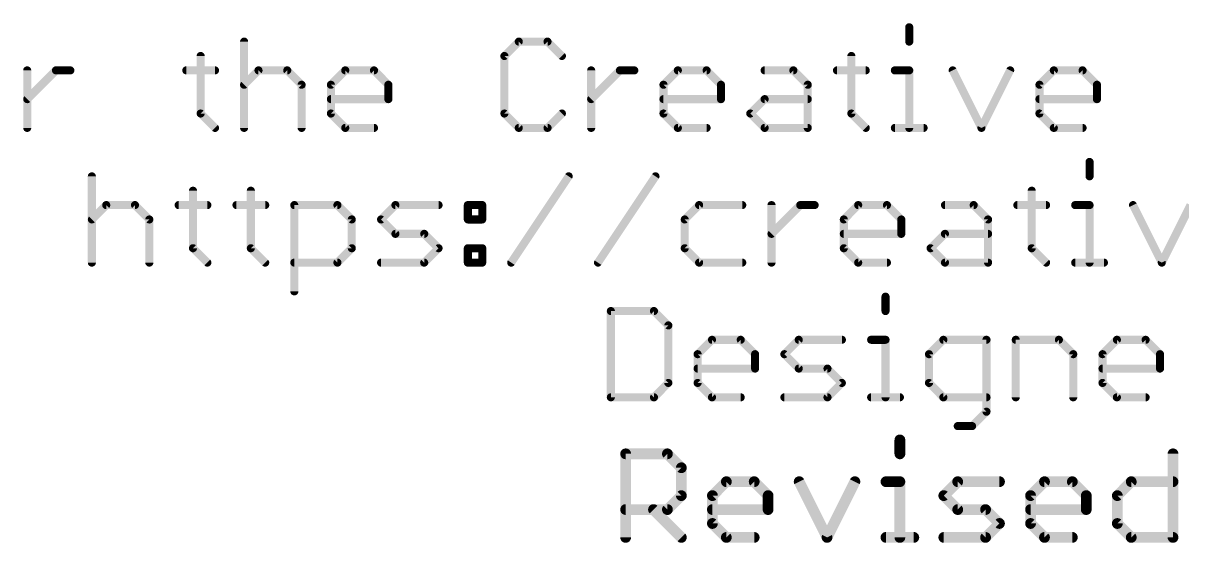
# Model space of a CAD drawing. Extents: x -16 to 96, y -18 to 53.
# Drawn here: x 9.31 to 31.17, y -17.91 to -8.11 of the extents above; entities that cross this region are included whole.
import ezdxf

# ---------------------------------------------------------------- set-up
doc = ezdxf.new("R2010")
doc.units = 0
doc.layers.add('51', color=53, linetype='CONTINUOUS')

msp = doc.modelspace()

# ---------------------------------------------------------------- linework, layer by layer
at = {"layer": '51'}
for points, const_width in [([(26.0262, -8.1856), (26.0262, -8.4568)], 0.1524), ([(13.4764, -8.4568), (13.4764, -10.0838)], 0.1524), ([(18.659, -8.4568), (18.3879, -8.728)], 0.1524), ([(19.2014, -8.4568), (18.659, -8.4568)], 0.1524), ([(19.4725, -8.728), (19.2014, -8.4568)], 0.1524), ([(12.6561, -8.728), (12.6561, -9.8126)], 0.1524), ([(18.3879, -8.728), (18.3879, -9.8126)], 0.1524), ([(24.9348, -8.728), (24.9348, -9.8126)], 0.1524), ([(9.3835, -10.0838), (9.3835, -8.9991)], 0.1524), ([(9.3835, -9.5415), (9.9258, -8.9991)], 0.1524), ([(9.9258, -8.9991), (10.197, -8.9991)], 0.1524), ([(12.385, -8.9991), (12.9273, -8.9991)], 0.1524), ([(13.4764, -9.2703), (13.7476, -8.9991)], 0.1524), ([(13.7476, -8.9991), (14.2899, -8.9991)], 0.1524), ([(14.2899, -8.9991), (14.5611, -9.2703)], 0.1524), ([(15.1136, -9.2703), (15.3847, -8.9991)], 0.1524), ([(15.3847, -8.9991), (15.9271, -8.9991)], 0.1524), ([(15.9271, -8.9991), (16.1982, -9.2703)], 0.1524), ([(20.025, -10.0838), (20.025, -8.9991)], 0.1524), ([(20.025, -9.5415), (20.5674, -8.9991)], 0.1524), ([(20.5674, -8.9991), (20.8385, -8.9991)], 0.1524), ([(21.3893, -9.2703), (21.6605, -8.9991)], 0.1524), ([(21.6605, -8.9991), (22.2028, -8.9991)], 0.1524), ([(22.2028, -8.9991), (22.474, -9.2703)], 0.1524), ([(23.2976, -8.9991), (23.84, -8.9991)], 0.1524), ([(23.84, -8.9991), (24.1111, -9.2703)], 0.1524), ([(24.6636, -8.9991), (25.206, -8.9991)], 0.1524), ([(25.7551, -8.9991), (26.0262, -8.9991)], 0.1524), ([(26.0262, -8.9991), (26.0262, -10.0838)], 0.1524), ([(26.8465, -8.9991), (27.3888, -10.0838)], 0.1524), ([(27.3888, -10.0838), (27.9312, -8.9991)], 0.1524), ([(28.4837, -9.2703), (28.7548, -8.9991)], 0.1524), ([(28.7548, -8.9991), (29.2972, -8.9991)], 0.1524), ([(29.2972, -8.9991), (29.5683, -9.2703)], 0.1524), ([(14.5611, -9.2703), (14.5611, -10.0838)], 0.1524), ([(15.1136, -9.8126), (15.1136, -9.2703)], 0.1524), ([(16.1982, -9.2703), (16.1982, -9.5415)], 0.1524), ([(21.3893, -9.8126), (21.3893, -9.2703)], 0.1524), ([(22.474, -9.2703), (22.474, -9.5415)], 0.1524), ([(24.1111, -9.2703), (24.1111, -10.0838)], 0.1524), ([(28.4837, -9.8126), (28.4837, -9.2703)], 0.1524), ([(29.5683, -9.2703), (29.5683, -9.5415)], 0.1524), ([(16.1982, -9.5415), (15.1136, -9.5415)], 0.1524), ([(22.474, -9.5415), (21.3893, -9.5415)], 0.1524), ([(23.0265, -9.8126), (23.2976, -9.5415)], 0.1524), ([(23.2976, -9.5415), (24.1111, -9.5415)], 0.1524), ([(29.5683, -9.5415), (28.4837, -9.5415)], 0.1524), ([(12.6561, -9.8126), (12.9273, -10.0838)], 0.1524), ([(15.3847, -10.0838), (15.1136, -9.8126)], 0.1524), ([(18.3879, -9.8126), (18.659, -10.0838)], 0.1524), ([(19.2014, -10.0838), (19.4725, -9.8126)], 0.1524), ([(21.6605, -10.0838), (21.3893, -9.8126)], 0.1524), ([(23.2976, -10.0838), (23.0265, -9.8126)], 0.1524), ([(24.9348, -9.8126), (25.206, -10.0838)], 0.1524), ([(28.7548, -10.0838), (28.4837, -9.8126)], 0.1524), ([(15.9271, -10.0838), (15.3847, -10.0838)], 0.1524), ([(18.659, -10.0838), (19.2014, -10.0838)], 0.1524), ([(22.2028, -10.0838), (21.6605, -10.0838)], 0.1524), ([(24.1111, -10.0838), (23.2976, -10.0838)], 0.1524), ([(25.7551, -10.0838), (26.2974, -10.0838)], 0.1524), ([(29.2972, -10.0838), (28.7548, -10.0838)], 0.1524), ([(29.429, -10.7256), (29.429, -10.9968)], 0.1524), ([(10.6034, -10.9968), (10.6034, -12.6238)], 0.1524), ([(18.5163, -12.6238), (19.6009, -10.9968)], 0.1524), ([(20.1534, -12.6238), (21.2381, -10.9968)], 0.1524), ([(12.5117, -11.268), (12.5117, -12.3526)], 0.1524), ([(13.6031, -11.268), (13.6031, -12.3526)], 0.1524), ([(28.3375, -11.268), (28.3375, -12.3526)], 0.1524), ([(10.6034, -11.8103), (10.8745, -11.5391)], 0.1524), ([(10.8745, -11.5391), (11.4169, -11.5391)], 0.1524), ([(11.4169, -11.5391), (11.688, -11.8103)], 0.1524), ([(12.2405, -11.5391), (12.7828, -11.5391)], 0.1524), ([(13.332, -11.5391), (13.8743, -11.5391)], 0.1524), ([(14.4234, -13.1661), (14.4234, -11.5391)], 0.1524), ([(14.4234, -11.5391), (15.2369, -11.5391)], 0.1524), ([(15.2369, -11.5391), (15.508, -11.8103)], 0.1524), ([(16.0605, -11.8103), (16.3317, -11.5391)], 0.1524), ([(16.3317, -11.5391), (17.1452, -11.5391)], 0.1524), ([(17.6977, -11.5391), (17.9689, -11.5391)], 0.1524), ([(17.6977, -11.8103), (17.6977, -11.5391)], 0.1524), ([(17.9689, -11.5391), (17.9689, -11.8103)], 0.1524), ([(22.0618, -11.5391), (21.7906, -11.8103)], 0.1524), ([(22.8753, -11.5391), (22.0618, -11.5391)], 0.1524), ([(23.4277, -12.6238), (23.4277, -11.5391)], 0.1524), ([(23.4277, -12.0815), (23.9701, -11.5391)], 0.1524), ([(23.9701, -11.5391), (24.2412, -11.5391)], 0.1524), ([(24.792, -11.8103), (25.0632, -11.5391)], 0.1524), ([(25.0632, -11.5391), (25.6055, -11.5391)], 0.1524), ([(25.6055, -11.5391), (25.8767, -11.8103)], 0.1524), ([(26.7004, -11.5391), (27.2427, -11.5391)], 0.1524), ([(27.2427, -11.5391), (27.5139, -11.8103)], 0.1524), ([(28.0664, -11.5391), (28.6087, -11.5391)], 0.1524), ([(29.1578, -11.5391), (29.429, -11.5391)], 0.1524), ([(29.429, -11.5391), (29.429, -12.6238)], 0.1524), ([(30.2492, -11.5391), (30.7916, -12.6238)], 0.1524), ([(30.7916, -12.6238), (31.3339, -11.5391)], 0.1524), ([(11.688, -11.8103), (11.688, -12.6238)], 0.1524), ([(15.508, -11.8103), (15.508, -12.3526)], 0.1524), ([(16.3317, -12.0815), (16.0605, -11.8103)], 0.1524), ([(17.9689, -11.8103), (17.6977, -11.8103)], 0.1524), ([(21.7906, -11.8103), (21.7906, -12.3526)], 0.1524), ([(24.792, -12.3526), (24.792, -11.8103)], 0.1524), ([(25.8767, -11.8103), (25.8767, -12.0815)], 0.1524), ([(27.5139, -11.8103), (27.5139, -12.6238)], 0.1524), ([(16.874, -12.0815), (16.3317, -12.0815)], 0.1524), ([(17.1452, -12.3526), (16.874, -12.0815)], 0.1524), ([(25.8767, -12.0815), (24.792, -12.0815)], 0.1524), ([(26.4292, -12.3526), (26.7004, -12.0815)], 0.1524), ([(26.7004, -12.0815), (27.5139, -12.0815)], 0.1524), ([(12.5117, -12.3526), (12.7828, -12.6238)], 0.1524), ([(13.6031, -12.3526), (13.8743, -12.6238)], 0.1524), ([(15.508, -12.3526), (15.2369, -12.6238)], 0.1524), ([(16.874, -12.6238), (17.1452, -12.3526)], 0.1524), ([(17.6977, -12.3526), (17.9689, -12.3526)], 0.1524), ([(17.6977, -12.6238), (17.6977, -12.3526)], 0.1524), ([(17.9689, -12.3526), (17.9689, -12.6238)], 0.1524), ([(21.7906, -12.3526), (22.0618, -12.6238)], 0.1524), ([(25.0632, -12.6238), (24.792, -12.3526)], 0.1524), ([(26.7004, -12.6238), (26.4292, -12.3526)], 0.1524), ([(28.3375, -12.3526), (28.6087, -12.6238)], 0.1524), ([(15.2369, -12.6238), (14.4234, -12.6238)], 0.1524), ([(16.0605, -12.6238), (16.874, -12.6238)], 0.1524), ([(17.9689, -12.6238), (17.6977, -12.6238)], 0.1524), ([(22.0618, -12.6238), (22.8753, -12.6238)], 0.1524), ([(25.6055, -12.6238), (25.0632, -12.6238)], 0.1524), ([(27.5139, -12.6238), (26.7004, -12.6238)], 0.1524), ([(29.1578, -12.6238), (29.7001, -12.6238)], 0.1524), ([(25.5788, -13.2656), (25.5788, -13.5368)], 0.1524), ([(20.3962, -13.5368), (20.3962, -15.1638)], 0.1524), ([(21.2097, -13.5368), (20.3962, -13.5368)], 0.1524), ([(21.4809, -13.808), (21.2097, -13.5368)], 0.1524), ([(21.4809, -14.8926), (21.4809, -13.808)], 0.1524), ([(22.0334, -14.3503), (22.3045, -14.0791)], 0.1524), ([(22.3045, -14.0791), (22.8468, -14.0791)], 0.1524), ([(22.8468, -14.0791), (23.118, -14.3503)], 0.1524), ([(23.6705, -14.3503), (23.9417, -14.0791)], 0.1524), ([(23.9417, -14.0791), (24.7552, -14.0791)], 0.1524), ([(25.3077, -14.0791), (25.5788, -14.0791)], 0.1524), ([(25.5788, -14.0791), (25.5788, -15.1638)], 0.1524), ([(26.6703, -14.0791), (26.3991, -14.3503)], 0.1524), ([(27.4838, -14.0791), (26.6703, -14.0791)], 0.1524), ([(27.4838, -15.435), (27.4838, -14.0791)], 0.1524), ([(28.0363, -15.1638), (28.0363, -14.0791)], 0.1524), ([(28.0363, -14.0791), (28.8498, -14.0791)], 0.1524), ([(28.8498, -14.0791), (29.1209, -14.3503)], 0.1524), ([(29.6734, -14.3503), (29.9446, -14.0791)], 0.1524), ([(29.9446, -14.0791), (30.4869, -14.0791)], 0.1524), ([(30.4869, -14.0791), (30.7581, -14.3503)], 0.1524), ([(22.0334, -14.8926), (22.0334, -14.3503)], 0.1524), ([(23.118, -14.3503), (23.118, -14.6215)], 0.1524), ([(23.9417, -14.6215), (23.6705, -14.3503)], 0.1524), ([(26.3991, -14.3503), (26.3991, -14.8926)], 0.1524), ([(29.1209, -14.3503), (29.1209, -15.1638)], 0.1524), ([(29.6734, -14.8926), (29.6734, -14.3503)], 0.1524), ([(30.7581, -14.3503), (30.7581, -14.6215)], 0.1524), ([(23.118, -14.6215), (22.0334, -14.6215)], 0.1524), ([(24.484, -14.6215), (23.9417, -14.6215)], 0.1524), ([(24.7552, -14.8926), (24.484, -14.6215)], 0.1524), ([(30.7581, -14.6215), (29.6734, -14.6215)], 0.1524), ([(21.2097, -15.1638), (21.4809, -14.8926)], 0.1524), ([(22.3045, -15.1638), (22.0334, -14.8926)], 0.1524), ([(24.484, -15.1638), (24.7552, -14.8926)], 0.1524), ([(26.3991, -14.8926), (26.6703, -15.1638)], 0.1524), ([(29.9446, -15.1638), (29.6734, -14.8926)], 0.1524), ([(20.3962, -15.1638), (21.2097, -15.1638)], 0.1524), ([(22.8468, -15.1638), (22.3045, -15.1638)], 0.1524), ([(23.6705, -15.1638), (24.484, -15.1638)], 0.1524), ([(25.3077, -15.1638), (25.85, -15.1638)], 0.1524), ([(26.6703, -15.1638), (27.4838, -15.1638)], 0.1524), ([(30.4869, -15.1638), (29.9446, -15.1638)], 0.1524), ([(27.2126, -15.7061), (27.4838, -15.435)], 0.1524), ([(26.9414, -15.7061), (27.2126, -15.7061)], 0.1524), ([(25.8498, -15.9666), (25.8498, -16.2293)], 0.2032), ([(20.6756, -17.8054), (20.6756, -16.2293)], 0.2032), ([(20.6756, -16.2293), (21.4637, -16.2293)], 0.2032), ([(21.4637, -16.2293), (21.7264, -16.4919)], 0.2032), ([(31.0036, -16.2293), (31.0036, -17.8054)], 0.2032), ([(21.7264, -16.4919), (21.7264, -17.0173)], 0.2032), ([(22.3128, -17.0173), (22.5754, -16.7546)], 0.2032), ([(22.5754, -16.7546), (23.1008, -16.7546)], 0.2032), ([(23.1008, -16.7546), (23.3635, -17.0173)], 0.2032), ([(23.9499, -16.7546), (24.4753, -17.8054)], 0.2032), ([(24.4753, -17.8054), (25.0007, -16.7546)], 0.2032), ([(25.5871, -16.7546), (25.8498, -16.7546)], 0.2032), ([(25.8498, -16.7546), (25.8498, -17.8054)], 0.2032), ([(26.6785, -17.0173), (26.9412, -16.7546)], 0.2032), ([(26.9412, -16.7546), (27.7293, -16.7546)], 0.2032), ([(28.3157, -17.0173), (28.5784, -16.7546)], 0.2032), ([(28.5784, -16.7546), (29.1037, -16.7546)], 0.2032), ([(29.1037, -16.7546), (29.3664, -17.0173)], 0.2032), ([(29.9528, -17.0173), (30.2155, -16.7546)], 0.2032), ([(30.2155, -16.7546), (31.0036, -16.7546)], 0.2032), ([(21.7264, -17.0173), (21.4637, -17.28)], 0.2032), ([(22.3128, -17.5427), (22.3128, -17.0173)], 0.2032), ([(23.3635, -17.0173), (23.3635, -17.28)], 0.2032), ([(26.9412, -17.28), (26.6785, -17.0173)], 0.2032), ([(28.3157, -17.5427), (28.3157, -17.0173)], 0.2032), ([(29.3664, -17.0173), (29.3664, -17.28)], 0.2032), ([(29.9528, -17.5427), (29.9528, -17.0173)], 0.2032), ([(21.4637, -17.28), (20.6756, -17.28)], 0.2032), ([(21.201, -17.28), (21.7264, -17.8054)], 0.2032), ([(23.3635, -17.28), (22.3128, -17.28)], 0.2032), ([(27.4666, -17.28), (26.9412, -17.28)], 0.2032), ([(27.7293, -17.5427), (27.4666, -17.28)], 0.2032), ([(29.3664, -17.28), (28.3157, -17.28)], 0.2032), ([(22.5754, -17.8054), (22.3128, -17.5427)], 0.2032), ([(27.4666, -17.8054), (27.7293, -17.5427)], 0.2032), ([(28.5784, -17.8054), (28.3157, -17.5427)], 0.2032), ([(30.2155, -17.8054), (29.9528, -17.5427)], 0.2032), ([(23.1008, -17.8054), (22.5754, -17.8054)], 0.2032), ([(25.5871, -17.8054), (26.1125, -17.8054)], 0.2032), ([(26.6785, -17.8054), (27.4666, -17.8054)], 0.2032), ([(29.1037, -17.8054), (28.5784, -17.8054)], 0.2032), ([(31.0036, -17.8054), (30.2155, -17.8054)], 0.2032)]:
    msp.add_lwpolyline(points, dxfattribs=dict(at, const_width=const_width))
for points, const_width in [([(26.0643, -8.1856, 1), (25.9881, -8.1856)], 0.0762), ([(13.5145, -8.4568, 1), (13.4383, -8.4568)], 0.0762), ([(18.659, -8.4187, 1), (18.659, -8.4949)], 0.0762), ([(18.686, -8.4838, 1), (18.6321, -8.4299)], 0.0762), ([(19.2283, -8.4299, 1), (19.1744, -8.4838)], 0.0762), ([(19.2014, -8.4949, 1), (19.2014, -8.4187)], 0.0762), ([(25.9881, -8.4568, 1), (26.0643, -8.4568)], 0.0762), ([(12.6942, -8.728, 1), (12.618, -8.728)], 0.0762), ([(18.3609, -8.701, 1), (18.4148, -8.7549)], 0.0762), ([(18.426, -8.728, 1), (18.3498, -8.728)], 0.0762), ([(19.4456, -8.7549, 1), (19.4995, -8.701)], 0.0762), ([(24.9729, -8.728, 1), (24.8967, -8.728)], 0.0762), ([(9.4216, -8.9991, 1), (9.3454, -8.9991)], 0.0762), ([(9.9258, -8.961, 1), (9.9258, -9.0372)], 0.0762), ([(9.9528, -9.0261, 1), (9.8989, -8.9722)], 0.0762), ([(10.197, -9.0372, 1), (10.197, -8.961)], 0.0762), ([(12.385, -8.961, 1), (12.385, -9.0372)], 0.0762), ([(12.9273, -9.0372, 1), (12.9273, -8.961)], 0.0762), ([(13.7476, -8.961, 1), (13.7476, -9.0372)], 0.0762), ([(13.7745, -9.0261, 1), (13.7206, -8.9722)], 0.0762), ([(14.3168, -8.9722, 1), (14.263, -9.0261)], 0.0762), ([(14.2899, -9.0372, 1), (14.2899, -8.961)], 0.0762), ([(15.3847, -8.961, 1), (15.3847, -9.0372)], 0.0762), ([(15.4117, -9.0261, 1), (15.3578, -8.9722)], 0.0762), ([(15.954, -8.9722, 1), (15.9001, -9.0261)], 0.0762), ([(15.9271, -9.0372, 1), (15.9271, -8.961)], 0.0762), ([(20.0631, -8.9991, 1), (19.9869, -8.9991)], 0.0762), ([(20.5674, -8.961, 1), (20.5674, -9.0372)], 0.0762), ([(20.5943, -9.0261, 1), (20.5404, -8.9722)], 0.0762), ([(20.8385, -9.0372, 1), (20.8385, -8.961)], 0.0762), ([(21.6605, -8.961, 1), (21.6605, -9.0372)], 0.0762), ([(21.6874, -9.0261, 1), (21.6335, -8.9722)], 0.0762), ([(22.2298, -8.9722, 1), (22.1759, -9.0261)], 0.0762), ([(22.2028, -9.0372, 1), (22.2028, -8.961)], 0.0762), ([(23.2976, -8.961, 1), (23.2976, -9.0372)], 0.0762), ([(23.8669, -8.9722, 1), (23.813, -9.0261)], 0.0762), ([(23.84, -9.0372, 1), (23.84, -8.961)], 0.0762), ([(24.6636, -8.961, 1), (24.6636, -9.0372)], 0.0762), ([(25.206, -9.0372, 1), (25.206, -8.961)], 0.0762), ([(25.7551, -8.961, 1), (25.7551, -9.0372)], 0.0762), ([(26.0643, -8.9991, 1), (25.9881, -8.9991)], 0.0762), ([(26.0262, -9.0372, 1), (26.0262, -8.961)], 0.0762), ([(26.8806, -8.9821, 1), (26.8124, -9.0162)], 0.0762), ([(27.9652, -9.0162, 1), (27.8971, -8.9821)], 0.0762), ([(28.7548, -8.961, 1), (28.7548, -9.0372)], 0.0762), ([(28.7818, -9.0261, 1), (28.7279, -8.9722)], 0.0762), ([(29.3241, -8.9722, 1), (29.2702, -9.0261)], 0.0762), ([(29.2972, -9.0372, 1), (29.2972, -8.961)], 0.0762), ([(13.4495, -9.2434, 1), (13.5033, -9.2972)], 0.0762), ([(14.5992, -9.2703, 1), (14.523, -9.2703)], 0.0762), ([(14.5341, -9.2972, 1), (14.588, -9.2434)], 0.0762), ([(15.1517, -9.2703, 1), (15.0755, -9.2703)], 0.0762), ([(15.0866, -9.2434, 1), (15.1405, -9.2972)], 0.0762), ([(16.2363, -9.2703, 1), (16.1601, -9.2703)], 0.0762), ([(16.1713, -9.2972, 1), (16.2252, -9.2434)], 0.0762), ([(21.4274, -9.2703, 1), (21.3512, -9.2703)], 0.0762), ([(21.3624, -9.2434, 1), (21.4163, -9.2972)], 0.0762), ([(22.5121, -9.2703, 1), (22.4359, -9.2703)], 0.0762), ([(22.447, -9.2972, 1), (22.5009, -9.2434)], 0.0762), ([(24.1492, -9.2703, 1), (24.073, -9.2703)], 0.0762), ([(24.0842, -9.2972, 1), (24.1381, -9.2434)], 0.0762), ([(28.5218, -9.2703, 1), (28.4456, -9.2703)], 0.0762), ([(28.4567, -9.2434, 1), (28.5106, -9.2972)], 0.0762), ([(29.6064, -9.2703, 1), (29.5302, -9.2703)], 0.0762), ([(29.5414, -9.2972, 1), (29.5953, -9.2434)], 0.0762), ([(9.3566, -9.5145, 1), (9.4105, -9.5684)], 0.0762), ([(15.1136, -9.5034, 1), (15.1136, -9.5796)], 0.0762), ([(16.1601, -9.5415, 1), (16.2363, -9.5415)], 0.0762), ([(16.1982, -9.5796, 1), (16.1982, -9.5034)], 0.0762), ([(19.9981, -9.5145, 1), (20.052, -9.5684)], 0.0762), ([(21.3893, -9.5034, 1), (21.3893, -9.5796)], 0.0762), ([(22.4359, -9.5415, 1), (22.5121, -9.5415)], 0.0762), ([(22.474, -9.5796, 1), (22.474, -9.5034)], 0.0762), ([(23.2976, -9.5034, 1), (23.2976, -9.5796)], 0.0762), ([(23.3246, -9.5684, 1), (23.2707, -9.5145)], 0.0762), ([(24.1111, -9.5796, 1), (24.1111, -9.5034)], 0.0762), ([(28.4837, -9.5034, 1), (28.4837, -9.5796)], 0.0762), ([(29.5302, -9.5415, 1), (29.6064, -9.5415)], 0.0762), ([(29.5683, -9.5796, 1), (29.5683, -9.5034)], 0.0762), ([(12.6831, -9.7857, 1), (12.6292, -9.8396)], 0.0762), ([(12.618, -9.8126, 1), (12.6942, -9.8126)], 0.0762), ([(15.1405, -9.7857, 1), (15.0866, -9.8396)], 0.0762), ([(15.0755, -9.8126, 1), (15.1517, -9.8126)], 0.0762), ([(18.4148, -9.7857, 1), (18.3609, -9.8396)], 0.0762), ([(18.3498, -9.8126, 1), (18.426, -9.8126)], 0.0762), ([(19.4995, -9.8396, 1), (19.4456, -9.7857)], 0.0762), ([(21.4163, -9.7857, 1), (21.3624, -9.8396)], 0.0762), ([(21.3512, -9.8126, 1), (21.4274, -9.8126)], 0.0762), ([(23.0534, -9.7857, 1), (22.9995, -9.8396)], 0.0762), ([(22.9995, -9.7857, 1), (23.0534, -9.8396)], 0.0762), ([(24.9617, -9.7857, 1), (24.9079, -9.8396)], 0.0762), ([(24.8967, -9.8126, 1), (24.9729, -9.8126)], 0.0762), ([(28.5106, -9.7857, 1), (28.4567, -9.8396)], 0.0762), ([(28.4456, -9.8126, 1), (28.5218, -9.8126)], 0.0762), ([(9.3454, -10.0838, 1), (9.4216, -10.0838)], 0.0762), ([(12.9004, -10.1107, 1), (12.9542, -10.0569)], 0.0762), ([(13.4383, -10.0838, 1), (13.5145, -10.0838)], 0.0762), ([(14.523, -10.0838, 1), (14.5992, -10.0838)], 0.0762), ([(15.3847, -10.0457, 1), (15.3847, -10.1219)], 0.0762), ([(15.3578, -10.1107, 1), (15.4117, -10.0569)], 0.0762), ([(15.9271, -10.1219, 1), (15.9271, -10.0457)], 0.0762), ([(18.659, -10.0457, 1), (18.659, -10.1219)], 0.0762), ([(18.6321, -10.1107, 1), (18.686, -10.0569)], 0.0762), ([(19.1744, -10.0569, 1), (19.2283, -10.1107)], 0.0762), ([(19.2014, -10.1219, 1), (19.2014, -10.0457)], 0.0762), ([(19.9869, -10.0838, 1), (20.0631, -10.0838)], 0.0762), ([(21.6605, -10.0457, 1), (21.6605, -10.1219)], 0.0762), ([(21.6335, -10.1107, 1), (21.6874, -10.0569)], 0.0762), ([(22.2028, -10.1219, 1), (22.2028, -10.0457)], 0.0762), ([(23.2976, -10.0457, 1), (23.2976, -10.1219)], 0.0762), ([(23.2707, -10.1107, 1), (23.3246, -10.0569)], 0.0762), ([(24.073, -10.0838, 1), (24.1492, -10.0838)], 0.0762), ([(24.1111, -10.1219, 1), (24.1111, -10.0457)], 0.0762), ([(25.179, -10.1107, 1), (25.2329, -10.0569)], 0.0762), ([(25.7551, -10.0457, 1), (25.7551, -10.1219)], 0.0762), ([(25.9881, -10.0838, 1), (26.0643, -10.0838)], 0.0762), ([(26.2974, -10.1219, 1), (26.2974, -10.0457)], 0.0762), ([(27.3548, -10.0668, 1), (27.4229, -10.1008)], 0.0762), ([(27.3548, -10.1008, 1), (27.4229, -10.0668)], 0.0762), ([(28.7548, -10.0457, 1), (28.7548, -10.1219)], 0.0762), ([(28.7279, -10.1107, 1), (28.7818, -10.0569)], 0.0762), ([(29.2972, -10.1219, 1), (29.2972, -10.0457)], 0.0762), ([(29.4671, -10.7256, 1), (29.3909, -10.7256)], 0.0762), ([(10.6415, -10.9968, 1), (10.5653, -10.9968)], 0.0762), ([(19.6326, -11.0179, 1), (19.5692, -10.9757)], 0.0762), ([(21.2698, -11.0179, 1), (21.2064, -10.9757)], 0.0762), ([(29.3909, -10.9968, 1), (29.4671, -10.9968)], 0.0762), ([(12.5498, -11.268, 1), (12.4736, -11.268)], 0.0762), ([(13.6412, -11.268, 1), (13.565, -11.268)], 0.0762), ([(28.3756, -11.268, 1), (28.2994, -11.268)], 0.0762), ([(10.8745, -11.501, 1), (10.8745, -11.5772)], 0.0762), ([(10.9015, -11.5661, 1), (10.8476, -11.5122)], 0.0762), ([(11.4438, -11.5122, 1), (11.3899, -11.5661)], 0.0762), ([(11.4169, -11.5772, 1), (11.4169, -11.501)], 0.0762), ([(12.2405, -11.501, 1), (12.2405, -11.5772)], 0.0762), ([(12.7828, -11.5772, 1), (12.7828, -11.501)], 0.0762), ([(13.332, -11.501, 1), (13.332, -11.5772)], 0.0762), ([(13.8743, -11.5772, 1), (13.8743, -11.501)], 0.0762), ([(14.4615, -11.5391, 1), (14.3853, -11.5391)], 0.0762), ([(14.4234, -11.501, 1), (14.4234, -11.5772)], 0.0762), ([(15.2638, -11.5122, 1), (15.2099, -11.5661)], 0.0762), ([(15.2369, -11.5772, 1), (15.2369, -11.501)], 0.0762), ([(16.3317, -11.501, 1), (16.3317, -11.5772)], 0.0762), ([(16.3586, -11.5661, 1), (16.3048, -11.5122)], 0.0762), ([(17.1452, -11.5772, 1), (17.1452, -11.501)], 0.0762), ([(17.6977, -11.501, 1), (17.6977, -11.5772)], 0.0762), ([(17.7358, -11.5391, 1), (17.6596, -11.5391)], 0.0762), ([(18.007, -11.5391, 1), (17.9308, -11.5391)], 0.0762), ([(17.9689, -11.5772, 1), (17.9689, -11.501)], 0.0762), ([(22.0618, -11.501, 1), (22.0618, -11.5772)], 0.0762), ([(22.0887, -11.5661, 1), (22.0348, -11.5122)], 0.0762), ([(22.8753, -11.5772, 1), (22.8753, -11.501)], 0.0762), ([(23.4658, -11.5391, 1), (23.3896, -11.5391)], 0.0762), ([(23.9701, -11.501, 1), (23.9701, -11.5772)], 0.0762), ([(23.997, -11.5661, 1), (23.9431, -11.5122)], 0.0762), ([(24.2412, -11.5772, 1), (24.2412, -11.501)], 0.0762), ([(25.0632, -11.501, 1), (25.0632, -11.5772)], 0.0762), ([(25.0901, -11.5661, 1), (25.0363, -11.5122)], 0.0762), ([(25.6325, -11.5122, 1), (25.5786, -11.5661)], 0.0762), ([(25.6055, -11.5772, 1), (25.6055, -11.501)], 0.0762), ([(26.7004, -11.501, 1), (26.7004, -11.5772)], 0.0762), ([(27.2696, -11.5122, 1), (27.2158, -11.5661)], 0.0762), ([(27.2427, -11.5772, 1), (27.2427, -11.501)], 0.0762), ([(28.0664, -11.501, 1), (28.0664, -11.5772)], 0.0762), ([(28.6087, -11.5772, 1), (28.6087, -11.501)], 0.0762), ([(29.1578, -11.501, 1), (29.1578, -11.5772)], 0.0762), ([(29.4671, -11.5391, 1), (29.3909, -11.5391)], 0.0762), ([(29.429, -11.5772, 1), (29.429, -11.501)], 0.0762), ([(30.2833, -11.5221, 1), (30.2152, -11.5562)], 0.0762), ([(10.5764, -11.7834, 1), (10.6303, -11.8372)], 0.0762), ([(11.7261, -11.8103, 1), (11.6499, -11.8103)], 0.0762), ([(11.6611, -11.8372, 1), (11.715, -11.7834)], 0.0762), ([(15.5461, -11.8103, 1), (15.4699, -11.8103)], 0.0762), ([(15.4811, -11.8372, 1), (15.535, -11.7834)], 0.0762), ([(16.0875, -11.7834, 1), (16.0336, -11.8372)], 0.0762), ([(16.0336, -11.7834, 1), (16.0875, -11.8372)], 0.0762), ([(17.6977, -11.7722, 1), (17.6977, -11.8484)], 0.0762), ([(17.6596, -11.8103, 1), (17.7358, -11.8103)], 0.0762), ([(17.9308, -11.8103, 1), (18.007, -11.8103)], 0.0762), ([(17.9689, -11.8484, 1), (17.9689, -11.7722)], 0.0762), ([(21.8287, -11.8103, 1), (21.7525, -11.8103)], 0.0762), ([(21.7636, -11.7834, 1), (21.8175, -11.8372)], 0.0762), ([(24.8301, -11.8103, 1), (24.7539, -11.8103)], 0.0762), ([(24.7651, -11.7834, 1), (24.819, -11.8372)], 0.0762), ([(25.9148, -11.8103, 1), (25.8386, -11.8103)], 0.0762), ([(25.8498, -11.8372, 1), (25.9036, -11.7834)], 0.0762), ([(27.552, -11.8103, 1), (27.4758, -11.8103)], 0.0762), ([(27.4869, -11.8372, 1), (27.5408, -11.7834)], 0.0762), ([(16.3317, -12.0434, 1), (16.3317, -12.1196)], 0.0762), ([(16.3048, -12.1084, 1), (16.3586, -12.0545)], 0.0762), ([(16.901, -12.0545, 1), (16.8471, -12.1084)], 0.0762), ([(16.874, -12.1196, 1), (16.874, -12.0434)], 0.0762), ([(23.4008, -12.0545, 1), (23.4547, -12.1084)], 0.0762), ([(24.792, -12.0434, 1), (24.792, -12.1196)], 0.0762), ([(25.8767, -12.1196, 1), (25.8767, -12.0434)], 0.0762), ([(26.7004, -12.0434, 1), (26.7004, -12.1196)], 0.0762), ([(26.7273, -12.1084, 1), (26.6734, -12.0545)], 0.0762), ([(27.5139, -12.1196, 1), (27.5139, -12.0434)], 0.0762), ([(25.8386, -12.0815, 1), (25.9148, -12.0815)], 0.0762), ([(12.5386, -12.3257, 1), (12.4847, -12.3796)], 0.0762), ([(12.4736, -12.3526, 1), (12.5498, -12.3526)], 0.0762), ([(13.6301, -12.3257, 1), (13.5762, -12.3796)], 0.0762), ([(13.565, -12.3526, 1), (13.6412, -12.3526)], 0.0762), ([(15.4699, -12.3526, 1), (15.5461, -12.3526)], 0.0762), ([(15.535, -12.3796, 1), (15.4811, -12.3257)], 0.0762), ([(17.1721, -12.3796, 1), (17.1183, -12.3257)], 0.0762), ([(17.1183, -12.3796, 1), (17.1721, -12.3257)], 0.0762), ([(17.6977, -12.3145, 1), (17.6977, -12.3907)], 0.0762), ([(17.7358, -12.3526, 1), (17.6596, -12.3526)], 0.0762), ([(18.007, -12.3526, 1), (17.9308, -12.3526)], 0.0762), ([(17.9689, -12.3907, 1), (17.9689, -12.3145)], 0.0762), ([(21.8175, -12.3257, 1), (21.7636, -12.3796)], 0.0762), ([(21.7525, -12.3526, 1), (21.8287, -12.3526)], 0.0762), ([(24.819, -12.3257, 1), (24.7651, -12.3796)], 0.0762), ([(24.7539, -12.3526, 1), (24.8301, -12.3526)], 0.0762), ([(26.4561, -12.3257, 1), (26.4023, -12.3796)], 0.0762), ([(26.4023, -12.3257, 1), (26.4561, -12.3796)], 0.0762), ([(28.3645, -12.3257, 1), (28.3106, -12.3796)], 0.0762), ([(28.2994, -12.3526, 1), (28.3756, -12.3526)], 0.0762), ([(10.5653, -12.6238, 1), (10.6415, -12.6238)], 0.0762), ([(11.6499, -12.6238, 1), (11.7261, -12.6238)], 0.0762), ([(12.7559, -12.6507, 1), (12.8098, -12.5969)], 0.0762), ([(13.8473, -12.6507, 1), (13.9012, -12.5969)], 0.0762), ([(14.4234, -12.5857, 1), (14.4234, -12.6619)], 0.0762), ([(15.2099, -12.5969, 1), (15.2638, -12.6507)], 0.0762), ([(15.2369, -12.6619, 1), (15.2369, -12.5857)], 0.0762), ([(16.0605, -12.5857, 1), (16.0605, -12.6619)], 0.0762), ([(16.8471, -12.5969, 1), (16.901, -12.6507)], 0.0762), ([(16.874, -12.6619, 1), (16.874, -12.5857)], 0.0762), ([(17.6977, -12.5857, 1), (17.6977, -12.6619)], 0.0762), ([(17.6596, -12.6238, 1), (17.7358, -12.6238)], 0.0762), ([(17.9308, -12.6238, 1), (18.007, -12.6238)], 0.0762), ([(17.9689, -12.6619, 1), (17.9689, -12.5857)], 0.0762), ([(18.4846, -12.6027, 1), (18.548, -12.6449)], 0.0762), ([(20.1217, -12.6027, 1), (20.1851, -12.6449)], 0.0762), ([(22.0618, -12.5857, 1), (22.0618, -12.6619)], 0.0762), ([(22.0348, -12.6507, 1), (22.0887, -12.5969)], 0.0762), ([(22.8753, -12.6619, 1), (22.8753, -12.5857)], 0.0762), ([(23.3896, -12.6238, 1), (23.4658, -12.6238)], 0.0762), ([(25.0632, -12.5857, 1), (25.0632, -12.6619)], 0.0762), ([(25.0363, -12.6507, 1), (25.0901, -12.5969)], 0.0762), ([(25.6055, -12.6619, 1), (25.6055, -12.5857)], 0.0762), ([(26.7004, -12.5857, 1), (26.7004, -12.6619)], 0.0762), ([(26.6734, -12.6507, 1), (26.7273, -12.5969)], 0.0762), ([(27.4758, -12.6238, 1), (27.552, -12.6238)], 0.0762), ([(27.5139, -12.6619, 1), (27.5139, -12.5857)], 0.0762), ([(28.5817, -12.6507, 1), (28.6356, -12.5969)], 0.0762), ([(29.1578, -12.5857, 1), (29.1578, -12.6619)], 0.0762), ([(29.3909, -12.6238, 1), (29.4671, -12.6238)], 0.0762), ([(29.7001, -12.6619, 1), (29.7001, -12.5857)], 0.0762), ([(30.7575, -12.6068, 1), (30.8256, -12.6408)], 0.0762), ([(30.7575, -12.6408, 1), (30.8256, -12.6068)], 0.0762), ([(14.3853, -13.1661, 1), (14.4615, -13.1661)], 0.0762), ([(25.6169, -13.2656, 1), (25.5407, -13.2656)], 0.0762), ([(20.4343, -13.5368, 1), (20.3581, -13.5368)], 0.0762), ([(20.3962, -13.4987, 1), (20.3962, -13.5749)], 0.0762), ([(21.2366, -13.5099, 1), (21.1828, -13.5638)], 0.0762), ([(21.2097, -13.5749, 1), (21.2097, -13.4987)], 0.0762), ([(25.5407, -13.5368, 1), (25.6169, -13.5368)], 0.0762), ([(21.519, -13.808, 1), (21.4428, -13.808)], 0.0762), ([(21.4539, -13.8349, 1), (21.5078, -13.781)], 0.0762), ([(22.3045, -14.041, 1), (22.3045, -14.1172)], 0.0762), ([(22.3315, -14.1061, 1), (22.2776, -14.0522)], 0.0762), ([(22.8738, -14.0522, 1), (22.8199, -14.1061)], 0.0762), ([(22.8468, -14.1172, 1), (22.8468, -14.041)], 0.0762), ([(23.9417, -14.041, 1), (23.9417, -14.1172)], 0.0762), ([(23.9686, -14.1061, 1), (23.9147, -14.0522)], 0.0762), ([(24.7552, -14.1172, 1), (24.7552, -14.041)], 0.0762), ([(25.3077, -14.041, 1), (25.3077, -14.1172)], 0.0762), ([(25.6169, -14.0791, 1), (25.5407, -14.0791)], 0.0762), ([(25.5788, -14.1172, 1), (25.5788, -14.041)], 0.0762), ([(26.6703, -14.041, 1), (26.6703, -14.1172)], 0.0762), ([(26.6972, -14.1061, 1), (26.6433, -14.0522)], 0.0762), ([(27.5219, -14.0791, 1), (27.4457, -14.0791)], 0.0762), ([(27.4838, -14.1172, 1), (27.4838, -14.041)], 0.0762), ([(28.0744, -14.0791, 1), (27.9982, -14.0791)], 0.0762), ([(28.0363, -14.041, 1), (28.0363, -14.1172)], 0.0762), ([(28.8767, -14.0522, 1), (28.8228, -14.1061)], 0.0762), ([(28.8498, -14.1172, 1), (28.8498, -14.041)], 0.0762), ([(29.9446, -14.041, 1), (29.9446, -14.1172)], 0.0762), ([(29.9715, -14.1061, 1), (29.9176, -14.0522)], 0.0762), ([(30.5139, -14.0522, 1), (30.46, -14.1061)], 0.0762), ([(30.4869, -14.1172, 1), (30.4869, -14.041)], 0.0762), ([(22.0715, -14.3503, 1), (21.9953, -14.3503)], 0.0762), ([(22.0064, -14.3234, 1), (22.0603, -14.3772)], 0.0762), ([(23.1561, -14.3503, 1), (23.0799, -14.3503)], 0.0762), ([(23.0911, -14.3772, 1), (23.145, -14.3234)], 0.0762), ([(23.6975, -14.3234, 1), (23.6436, -14.3772)], 0.0762), ([(23.6436, -14.3234, 1), (23.6975, -14.3772)], 0.0762), ([(26.4372, -14.3503, 1), (26.361, -14.3503)], 0.0762), ([(26.3722, -14.3234, 1), (26.426, -14.3772)], 0.0762), ([(29.159, -14.3503, 1), (29.0828, -14.3503)], 0.0762), ([(29.094, -14.3772, 1), (29.1479, -14.3234)], 0.0762), ([(29.7115, -14.3503, 1), (29.6353, -14.3503)], 0.0762), ([(29.6465, -14.3234, 1), (29.7004, -14.3772)], 0.0762), ([(30.7962, -14.3503, 1), (30.72, -14.3503)], 0.0762), ([(30.7311, -14.3772, 1), (30.785, -14.3234)], 0.0762), ([(22.0334, -14.5834, 1), (22.0334, -14.6596)], 0.0762), ([(23.0799, -14.6215, 1), (23.1561, -14.6215)], 0.0762), ([(23.118, -14.6596, 1), (23.118, -14.5834)], 0.0762), ([(23.9417, -14.5834, 1), (23.9417, -14.6596)], 0.0762), ([(23.9147, -14.6484, 1), (23.9686, -14.5945)], 0.0762), ([(24.5109, -14.5945, 1), (24.4571, -14.6484)], 0.0762), ([(24.484, -14.6596, 1), (24.484, -14.5834)], 0.0762), ([(29.6734, -14.5834, 1), (29.6734, -14.6596)], 0.0762), ([(30.72, -14.6215, 1), (30.7962, -14.6215)], 0.0762), ([(30.7581, -14.6596, 1), (30.7581, -14.5834)], 0.0762), ([(21.4428, -14.8926, 1), (21.519, -14.8926)], 0.0762), ([(21.5078, -14.9196, 1), (21.4539, -14.8657)], 0.0762), ([(22.0603, -14.8657, 1), (22.0064, -14.9196)], 0.0762), ([(21.9953, -14.8926, 1), (22.0715, -14.8926)], 0.0762), ([(24.7821, -14.9196, 1), (24.7282, -14.8657)], 0.0762), ([(24.7282, -14.9196, 1), (24.7821, -14.8657)], 0.0762), ([(26.426, -14.8657, 1), (26.3722, -14.9196)], 0.0762), ([(26.361, -14.8926, 1), (26.4372, -14.8926)], 0.0762), ([(29.7004, -14.8657, 1), (29.6465, -14.9196)], 0.0762), ([(29.6353, -14.8926, 1), (29.7115, -14.8926)], 0.0762), ([(20.3962, -15.1257, 1), (20.3962, -15.2019)], 0.0762), ([(20.3581, -15.1638, 1), (20.4343, -15.1638)], 0.0762), ([(21.1828, -15.1369, 1), (21.2366, -15.1907)], 0.0762), ([(21.2097, -15.2019, 1), (21.2097, -15.1257)], 0.0762), ([(22.3045, -15.1257, 1), (22.3045, -15.2019)], 0.0762), ([(22.2776, -15.1907, 1), (22.3315, -15.1369)], 0.0762), ([(22.8468, -15.2019, 1), (22.8468, -15.1257)], 0.0762), ([(23.6705, -15.1257, 1), (23.6705, -15.2019)], 0.0762), ([(24.4571, -15.1369, 1), (24.5109, -15.1907)], 0.0762), ([(24.484, -15.2019, 1), (24.484, -15.1257)], 0.0762), ([(25.3077, -15.1257, 1), (25.3077, -15.2019)], 0.0762), ([(25.5407, -15.1638, 1), (25.6169, -15.1638)], 0.0762), ([(25.85, -15.2019, 1), (25.85, -15.1257)], 0.0762), ([(26.6703, -15.1257, 1), (26.6703, -15.2019)], 0.0762), ([(26.6433, -15.1907, 1), (26.6972, -15.1369)], 0.0762), ([(27.4838, -15.2019, 1), (27.4838, -15.1257)], 0.0762), ([(27.9982, -15.1638, 1), (28.0744, -15.1638)], 0.0762), ([(29.0828, -15.1638, 1), (29.159, -15.1638)], 0.0762), ([(29.9446, -15.1257, 1), (29.9446, -15.2019)], 0.0762), ([(29.9176, -15.1907, 1), (29.9715, -15.1369)], 0.0762), ([(30.4869, -15.2019, 1), (30.4869, -15.1257)], 0.0762), ([(27.4457, -15.435, 1), (27.5219, -15.435)], 0.0762), ([(27.5107, -15.4619, 1), (27.4568, -15.408)], 0.0762), ([(26.9414, -15.668, 1), (26.9414, -15.7442)], 0.0762), ([(27.1857, -15.6792, 1), (27.2395, -15.7331)], 0.0762), ([(27.2126, -15.7442, 1), (27.2126, -15.668)], 0.0762), ([(25.9006, -15.9666, 1), (25.799, -15.9666)], 0.1016), ([(20.7264, -16.2293, 1), (20.6248, -16.2293)], 0.1016), ([(20.6756, -16.1785, 1), (20.6756, -16.2801)], 0.1016), ([(21.4996, -16.1933, 1), (21.4278, -16.2652)], 0.1016), ([(21.4637, -16.2801, 1), (21.4637, -16.1785)], 0.1016), ([(31.0544, -16.2293, 1), (30.9528, -16.2293)], 0.1016), ([(21.7772, -16.4919, 1), (21.6756, -16.4919)], 0.1016), ([(25.799, -16.2293, 1), (25.9006, -16.2293)], 0.1016), ([(21.6904, -16.5279, 1), (21.7623, -16.456)], 0.1016), ([(22.5754, -16.7038, 1), (22.5754, -16.8054)], 0.1016), ([(22.6114, -16.7906, 1), (22.5395, -16.7187)], 0.1016), ([(23.1367, -16.7187, 1), (23.0649, -16.7906)], 0.1016), ([(23.1008, -16.8054, 1), (23.1008, -16.7038)], 0.1016), ([(23.9953, -16.7319, 1), (23.9045, -16.7774)], 0.1016), ([(25.0461, -16.7774, 1), (24.9552, -16.7319)], 0.1016), ([(25.5871, -16.7038, 1), (25.5871, -16.8054)], 0.1016), ([(25.9006, -16.7546, 1), (25.799, -16.7546)], 0.1016), ([(25.8498, -16.8054, 1), (25.8498, -16.7038)], 0.1016), ([(26.9412, -16.7038, 1), (26.9412, -16.8054)], 0.1016), ([(26.9771, -16.7906, 1), (26.9053, -16.7187)], 0.1016), ([(27.7293, -16.8054, 1), (27.7293, -16.7038)], 0.1016), ([(28.5784, -16.7038, 1), (28.5784, -16.8054)], 0.1016), ([(28.6143, -16.7906, 1), (28.5424, -16.7187)], 0.1016), ([(29.1397, -16.7187, 1), (29.0678, -16.7906)], 0.1016), ([(29.1037, -16.8054, 1), (29.1037, -16.7038)], 0.1016), ([(30.2155, -16.7038, 1), (30.2155, -16.8054)], 0.1016), ([(30.2514, -16.7906, 1), (30.1796, -16.7187)], 0.1016), ([(31.0036, -16.8054, 1), (31.0036, -16.7038)], 0.1016), ([(21.6756, -17.0173, 1), (21.7772, -17.0173)], 0.1016), ([(21.7623, -17.0532, 1), (21.6904, -16.9814)], 0.1016), ([(22.2768, -16.9814, 1), (22.3487, -17.0532)], 0.1016), ([(22.3636, -17.0173, 1), (22.262, -17.0173)], 0.1016), ([(23.4143, -17.0173, 1), (23.3127, -17.0173)], 0.1016), ([(23.3276, -17.0532, 1), (23.3994, -16.9814)], 0.1016), ([(26.7144, -16.9814, 1), (26.6426, -17.0532)], 0.1016), ([(26.6426, -16.9814, 1), (26.7144, -17.0532)], 0.1016), ([(28.2797, -16.9814, 1), (28.3516, -17.0532)], 0.1016), ([(28.3665, -17.0173, 1), (28.2649, -17.0173)], 0.1016), ([(29.4172, -17.0173, 1), (29.3156, -17.0173)], 0.1016), ([(29.3305, -17.0532, 1), (29.4023, -16.9814)], 0.1016), ([(30.0036, -17.0173, 1), (29.902, -17.0173)], 0.1016), ([(29.9169, -16.9814, 1), (29.9887, -17.0532)], 0.1016), ([(20.6756, -17.2292, 1), (20.6756, -17.3308)], 0.1016), ([(21.2369, -17.2441, 1), (21.1651, -17.3159)], 0.1016), ([(21.4278, -17.2441, 1), (21.4996, -17.3159)], 0.1016), ([(21.4637, -17.3308, 1), (21.4637, -17.2292)], 0.1016), ([(22.3128, -17.2292, 1), (22.3128, -17.3308)], 0.1016), ([(23.3127, -17.28, 1), (23.4143, -17.28)], 0.1016), ([(23.3635, -17.3308, 1), (23.3635, -17.2292)], 0.1016), ([(26.9412, -17.2292, 1), (26.9412, -17.3308)], 0.1016), ([(26.9053, -17.3159, 1), (26.9771, -17.2441)], 0.1016), ([(27.5025, -17.2441, 1), (27.4307, -17.3159)], 0.1016), ([(27.4666, -17.3308, 1), (27.4666, -17.2292)], 0.1016), ([(28.3157, -17.2292, 1), (28.3157, -17.3308)], 0.1016), ([(29.3156, -17.28, 1), (29.4172, -17.28)], 0.1016), ([(29.3664, -17.3308, 1), (29.3664, -17.2292)], 0.1016), ([(22.3487, -17.5068, 1), (22.2768, -17.5786)], 0.1016), ([(27.7652, -17.5786, 1), (27.6933, -17.5068)], 0.1016), ([(27.6933, -17.5786, 1), (27.7652, -17.5068)], 0.1016), ([(28.3516, -17.5068, 1), (28.2797, -17.5786)], 0.1016), ([(29.9887, -17.5068, 1), (29.9169, -17.5786)], 0.1016), ([(22.262, -17.5427, 1), (22.3636, -17.5427)], 0.1016), ([(22.5754, -17.7546, 1), (22.5754, -17.8562)], 0.1016), ([(23.1008, -17.8562, 1), (23.1008, -17.7546)], 0.1016), ([(25.5871, -17.7546, 1), (25.5871, -17.8562)], 0.1016), ([(26.1125, -17.8562, 1), (26.1125, -17.7546)], 0.1016), ([(26.6785, -17.7546, 1), (26.6785, -17.8562)], 0.1016), ([(27.4666, -17.8562, 1), (27.4666, -17.7546)], 0.1016), ([(28.2649, -17.5427, 1), (28.3665, -17.5427)], 0.1016), ([(28.5784, -17.7546, 1), (28.5784, -17.8562)], 0.1016), ([(29.1037, -17.8562, 1), (29.1037, -17.7546)], 0.1016), ([(29.902, -17.5427, 1), (30.0036, -17.5427)], 0.1016), ([(30.2155, -17.7546, 1), (30.2155, -17.8562)], 0.1016), ([(31.0036, -17.8562, 1), (31.0036, -17.7546)], 0.1016), ([(20.6248, -17.8054, 1), (20.7264, -17.8054)], 0.1016), ([(21.6904, -17.8413, 1), (21.7623, -17.7695)], 0.1016), ([(22.5395, -17.8413, 1), (22.6114, -17.7695)], 0.1016), ([(24.4299, -17.7827, 1), (24.5207, -17.8281)], 0.1016), ([(24.4299, -17.8281, 1), (24.5207, -17.7827)], 0.1016), ([(25.799, -17.8054, 1), (25.9006, -17.8054)], 0.1016), ([(27.4307, -17.7695, 1), (27.5025, -17.8413)], 0.1016), ([(28.5424, -17.8413, 1), (28.6143, -17.7695)], 0.1016), ([(30.1796, -17.8413, 1), (30.2514, -17.7695)], 0.1016), ([(30.9528, -17.8054, 1), (31.0544, -17.8054)], 0.1016)]:
    msp.add_lwpolyline(points, format="xyb", dxfattribs=dict(at, const_width=const_width))

doc.saveas('drawing.dxf')
